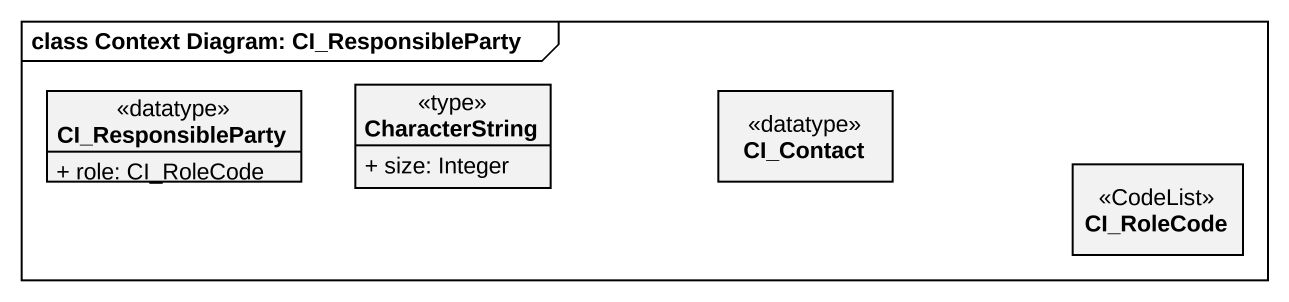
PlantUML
@startuml
mainframe class Context Diagram: CI_ResponsibleParty
hide circle
hide empty members
skinparam classAttributeIconSize 0
class CI_ResponsibleParty <<datatype>> {
  + role: CI_RoleCode
}
class CharacterString <<type>> {
  + size: Integer
}
class CI_Contact <<datatype>>
class CI_RoleCode <<CodeList>>
@enduml
